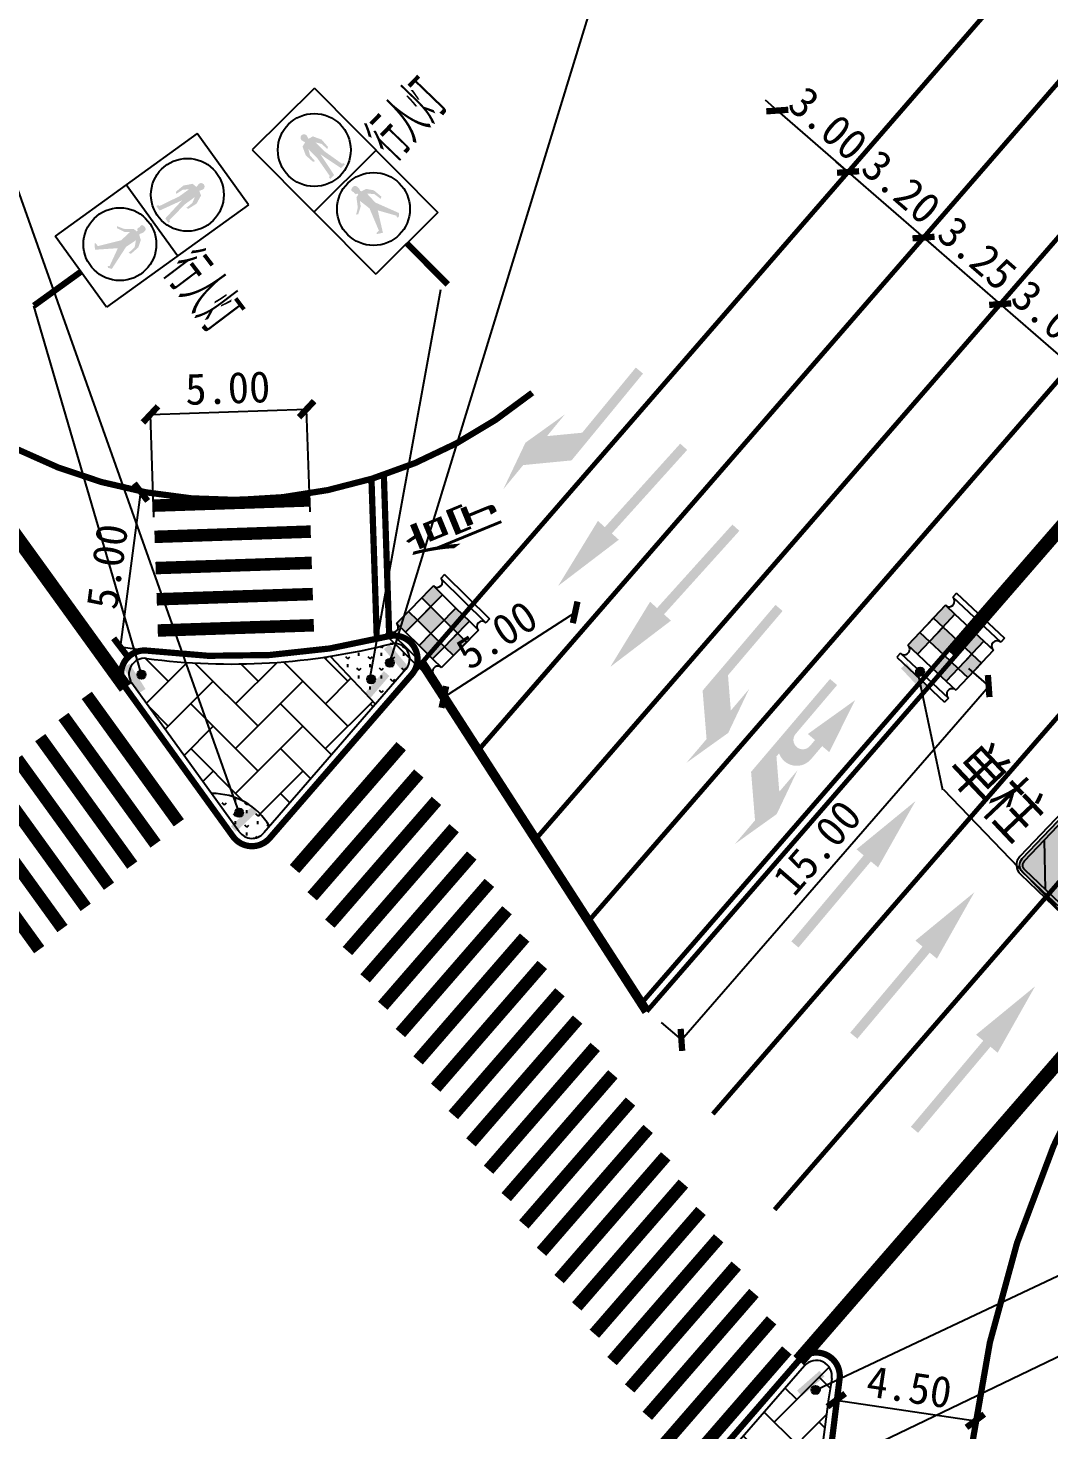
# Model space of a CAD drawing. Extents: x 529560 to 530007, y 3020699 to 3021211.
# Drawn here: x 529748.01 to 529780.68, y 3020920.55 to 3020965.42 of the extents above; entities that cross this region are included whole.
import ezdxf

# ---------------------------------------------------------------- set-up
doc = ezdxf.new("R2010")
doc.units = 0
doc.header["$LTSCALE"] = 0.5
doc.header["$PDMODE"] = 32
doc.linetypes.add('JTSS01', pattern=[6, 2, -4])
doc.linetypes.add('JTSS02', pattern=[2, 1, -1])
doc.layers.get('0').update_dxf_attribs({"linetype": 'CONTINUOUS'})
doc.layers.get('Defpoints').update_dxf_attribs({"linetype": 'CONTINUOUS'})
for name, color, linetype in [('@-交通信号', 7, 'CONTINUOUS'), ('@-交通标志', 7, 'CONTINUOUS'), ('@-设计标注', 7, 'CONTINUOUS'), ('@-道路边线', 7, 'CONTINUOUS'), ('@-隔离岛', 3, 'CONTINUOUS'), ('@-隔离栏', 7, 'CONTINUOUS'), ('交通标志', 7, 'CONTINUOUS')]:
    doc.layers.add(name, color=color, linetype=linetype)
doc.layers.add('@-道路标线', color=7, linetype='CONTINUOUS', lineweight=0)
doc.styles.add('--黑体', font='simhei.ttf')
doc.styles.add('HT', font='rd.shx', dxfattribs={"bigfont": 'ht.shx'})
doc.styles.add('STYLE1', font='simhei.ttf', dxfattribs={"width": 0.8})
doc.styles.add('黑体', font='simhei.ttf')
doc.linetypes.add('FENCELINE1', pattern='A,6.35,-2.54,[133,ltypeshp.shx,S=2.54,R=0,X=-2.54,Y=0],-2.54,25.4', length=36.83)
doc.dimstyles.new('标志标注', dxfattribs={"dimtxt": 1, "dimasz": 0.5, "dimexe": 0, "dimexo": 0, "dimgap": 0.25, "dimtad": 1, "dimzin": 0, "dimdsep": 46, "dimtxsty": '--黑体', "dimblk": 'ARCHTICK', "dimcen": 0.09, "dimadec": 0, "dimazin": 0, "dimtfac": 1, "dimtix": 1, "dimtmove": 2, "dimatfit": 0, "dimfxl": 1, "dimtolj": 1, "dimtzin": 0, "dimarcsym": 0})
pattern_1 = [(90, (-9e-05, 2e-05), (-0.35920999999, 0.35921000001), [0.09525, -0.62317]), (44.999999998, (-9e-05, 2e-05), (-0.35921024483, 0.35921024485), [0.09525, -0.41275]), (134.999999998, (-9e-05, 2e-05), (-0.35921024485, -0.35921024483), [0.09525, -0.41275])]

# ---------------------------------------------------------------- blocks, each defined once
blk = doc.blocks.new('_ArchTick')
at = {"color": 0, "linetype": 'ByBlock', "const_width": 0.4}
blk.add_lwpolyline([(-0.5, -0.5), (0.5, 0.5)], dxfattribs=at)
blk = doc.blocks.new('*D25')
at = {"layer": '@-设计标注', "color": 0, "linetype": 'Continuous', "lineweight": -2, "transparency": 16777216}
for p, q in [((529751.924, 3020953.053), (529756.921, 3020953.221)), ((529757.031, 3020949.933), (529756.921, 3020953.221)), ((529752.034, 3020949.766), (529751.924, 3020953.053))]:
    blk.add_line(p, q, dxfattribs=at)
at = {"layer": 'Defpoints', "color": 0, "linetype": 'Continuous', "transparency": 16777216}
for p in [(529756.921, 3020953.221), (529752.034, 3020949.766, 1475.285), (529757.031, 3020949.933, 1475.285)]:
    blk.add_point(p, dxfattribs=at)
at = {"layer": '@-设计标注', "color": 0, "linetype": 'Continuous', "lineweight": -2, "transparency": 16777216, "xscale": 0.5, "yscale": 0.5, "zscale": 0.5}
for p, rotation in [((529756.921, 3020953.221), 1.924490239612533), ((529751.924, 3020953.053), 181.9244902396125)]:
    blk.add_blockref('_ArchTick', p, dxfattribs=dict(at, rotation=rotation))
at = {"layer": '@-设计标注', "color": 0, "linetype": 'Continuous', "transparency": 16777216, "insert": (529754.397, 3020953.893), "char_height": 1, "attachment_point": 5, "rotation": 1.9245, "style": '--黑体'}
blk.add_mtext('\\A1;5.00', dxfattribs=at)
blk = doc.blocks.new('*D41')
at = {"layer": '@-设计标注', "color": 0, "linetype": 'Continuous', "lineweight": -2, "transparency": 16777216}
blk.add_line((529773.875, 3020921.504), (529778.326, 3020920.843), dxfattribs=at)
at = {"layer": 'Defpoints', "color": 0, "linetype": 'Continuous', "transparency": 16777216}
for p in [(529773.875, 3020921.504), (529778.326, 3020920.843), (529778.326, 3020920.843)]:
    blk.add_point(p, dxfattribs=at)
at = {"layer": '@-设计标注', "color": 0, "linetype": 'Continuous', "lineweight": -2, "transparency": 16777216, "xscale": 0.5, "yscale": 0.5, "zscale": 0.5}
for p, rotation in [((529773.875, 3020921.504), 171.5553507924244), ((529778.326, 3020920.843), 351.5553507924244)]:
    blk.add_blockref('_ArchTick', p, dxfattribs=dict(at, rotation=rotation))
at = {"layer": '@-设计标注', "color": 0, "linetype": 'Continuous', "transparency": 16777216, "insert": (529776.212, 3020921.921), "char_height": 1, "attachment_point": 5, "rotation": 351.5554, "style": '--黑体'}
blk.add_mtext('\\A1;4.50', dxfattribs=at)
blk = doc.blocks.new('*D43')
at = {"layer": '@-设计标注', "color": 0, "linetype": 'Continuous', "lineweight": -2, "transparency": 16777216}
for p, q in [((529771.987, 3020962.778), (529771.61, 3020963.106)), ((529771.987, 3020962.778), (529771.987, 3020962.778)), ((529771.987, 3020962.778), (529774.252, 3020960.811)), ((529774.252, 3020960.811), (529774.252, 3020960.811)), ((529774.252, 3020960.811), (529774.63, 3020960.483))]:
    blk.add_line(p, q, dxfattribs=at)
at = {"layer": 'Defpoints', "color": 0, "linetype": 'Continuous', "transparency": 16777216}
for p in [(529771.987, 3020962.778, 1475.285), (529774.252, 3020960.811, 1475.285), (529774.252, 3020960.811)]:
    blk.add_point(p, dxfattribs=at)
at = {"layer": '@-设计标注', "color": 0, "linetype": 'Continuous', "lineweight": -2, "transparency": 16777216, "xscale": 0.5, "yscale": 0.5, "zscale": 0.5}
for p, rotation in [((529771.987, 3020962.778), 319.0279956037649), ((529774.252, 3020960.811), 139.0279956037649)]:
    blk.add_blockref('_ArchTick', p, dxfattribs=dict(at, rotation=rotation))
at = {"layer": '@-设计标注', "color": 0, "linetype": 'Continuous', "transparency": 16777216, "insert": (529773.615, 3020962.365), "char_height": 1, "attachment_point": 5, "rotation": 319.028, "style": '--黑体'}
blk.add_mtext('\\A1;3.00', dxfattribs=at)
blk = doc.blocks.new('*D44')
at = {"layer": '@-设计标注', "color": 0, "linetype": 'Continuous', "lineweight": -2, "transparency": 16777216}
for p, q in [((529774.252, 3020960.811), (529773.875, 3020961.139)), ((529774.252, 3020960.811), (529774.252, 3020960.811)), ((529774.252, 3020960.811), (529776.668, 3020958.713)), ((529776.668, 3020958.713), (529776.668, 3020958.713)), ((529776.668, 3020958.713), (529777.046, 3020958.385))]:
    blk.add_line(p, q, dxfattribs=at)
at = {"layer": 'Defpoints', "color": 0, "linetype": 'Continuous', "transparency": 16777216}
for p in [(529774.252, 3020960.811, 1475.285), (529776.668, 3020958.713, 1475.285), (529776.668, 3020958.713)]:
    blk.add_point(p, dxfattribs=at)
at = {"layer": '@-设计标注', "color": 0, "linetype": 'Continuous', "lineweight": -2, "transparency": 16777216, "xscale": 0.5, "yscale": 0.5, "zscale": 0.5}
for p, rotation in [((529774.252, 3020960.811), 319.0279956288574), ((529776.668, 3020958.713), 139.0279956288573)]:
    blk.add_blockref('_ArchTick', p, dxfattribs=dict(at, rotation=rotation))
at = {"layer": '@-设计标注', "color": 0, "linetype": 'Continuous', "transparency": 16777216, "insert": (529775.956, 3020960.332), "char_height": 1, "attachment_point": 5, "rotation": 319.028, "style": '--黑体'}
blk.add_mtext('\\A1;3.20', dxfattribs=at)
blk = doc.blocks.new('*D45')
at = {"layer": '@-设计标注', "color": 0, "linetype": 'Continuous', "lineweight": -2, "transparency": 16777216}
blk.add_line((529776.668, 3020958.713), (529779.122, 3020956.582), dxfattribs=at)
at = {"layer": 'Defpoints', "color": 0, "linetype": 'Continuous', "transparency": 16777216}
for p in [(529776.668, 3020958.713, 1475.285), (529779.122, 3020956.582, 1475.285), (529779.122, 3020956.582)]:
    blk.add_point(p, dxfattribs=at)
at = {"layer": '@-设计标注', "color": 0, "linetype": 'Continuous', "lineweight": -2, "transparency": 16777216, "xscale": 0.5, "yscale": 0.5, "zscale": 0.5}
for p, rotation in [((529776.668, 3020958.713), 139.0279956288573), ((529779.122, 3020956.582), 319.0279956288574)]:
    blk.add_blockref('_ArchTick', p, dxfattribs=dict(at, rotation=rotation))
at = {"layer": '@-设计标注', "color": 0, "linetype": 'Continuous', "transparency": 16777216, "insert": (529778.387, 3020958.213), "char_height": 1, "attachment_point": 5, "rotation": 319.028, "style": '--黑体'}
blk.add_mtext('\\A1;3.25', dxfattribs=at)
blk = doc.blocks.new('*D46')
at = {"layer": '@-设计标注', "color": 0, "linetype": 'Continuous', "lineweight": -2, "transparency": 16777216}
for p, q in [((529779.122, 3020956.582), (529778.745, 3020956.909)), ((529779.122, 3020956.582), (529781.387, 3020954.615)), ((529781.387, 3020954.615), (529781.387, 3020954.615)), ((529781.387, 3020954.615), (529781.765, 3020954.287))]:
    blk.add_line(p, q, dxfattribs=at)
at = {"layer": 'Defpoints', "color": 0, "linetype": 'Continuous', "transparency": 16777216}
for p in [(529779.122, 3020956.582, 1475.285), (529781.387, 3020954.615, 1475.285), (529781.387, 3020954.615)]:
    blk.add_point(p, dxfattribs=at)
at = {"layer": '@-设计标注', "color": 0, "linetype": 'Continuous', "lineweight": -2, "transparency": 16777216, "xscale": 0.5, "yscale": 0.5, "zscale": 0.5}
for p, rotation in [((529779.122, 3020956.582), 319.0279956288574), ((529781.387, 3020954.615), 139.0279956288573)]:
    blk.add_blockref('_ArchTick', p, dxfattribs=dict(at, rotation=rotation))
at = {"layer": '@-设计标注', "color": 0, "linetype": 'Continuous', "transparency": 16777216, "insert": (529780.75, 3020956.169), "char_height": 1, "attachment_point": 5, "rotation": 319.028, "style": '--黑体'}
blk.add_mtext('\\A1;3.00', dxfattribs=at)
blk = doc.blocks.new('*D114')
at = {"layer": '@-设计标注', "color": 0, "linetype": 'Continuous', "lineweight": -2, "transparency": 16777216}
for p, q in [((529750.96, 3020945.607), (529751.62, 3020950.564)), ((529752.492, 3020950.447), (529751.62, 3020950.564)), ((529751.832, 3020945.491), (529750.96, 3020945.607))]:
    blk.add_line(p, q, dxfattribs=at)
at = {"layer": 'Defpoints', "color": 0, "linetype": 'Continuous', "transparency": 16777216}
for p in [(529751.62, 3020950.564), (529752.492, 3020950.447), (529751.832, 3020945.491)]:
    blk.add_point(p, dxfattribs=at)
at = {"layer": '@-设计标注', "color": 0, "linetype": 'Continuous', "lineweight": -2, "transparency": 16777216, "xscale": 0.5, "yscale": 0.5, "zscale": 0.5}
for p, rotation in [((529751.62, 3020950.564), 82.41549828384068), ((529750.96, 3020945.607), 262.4154982838406)]:
    blk.add_blockref('_ArchTick', p, dxfattribs=dict(at, rotation=rotation))
at = {"layer": '@-设计标注', "color": 0, "linetype": 'Continuous', "transparency": 16777216, "insert": (529750.541, 3020948.185), "char_height": 1, "attachment_point": 5, "rotation": 82.4155, "style": '--黑体'}
blk.add_mtext('\\A1;5.00', dxfattribs=at)
blk = doc.blocks.new('*D121')
at = {"layer": '@-设计标注', "color": 0, "linetype": 'Continuous', "lineweight": -2, "transparency": 16777216}
for p, q in [((529778.109, 3020944.919), (529778.753, 3020944.359)), ((529768.918, 3020933.034), (529778.753, 3020944.359)), ((529768.273, 3020933.594), (529768.918, 3020933.034))]:
    blk.add_line(p, q, dxfattribs=at)
at = {"layer": 'Defpoints', "color": 0, "linetype": 'Continuous', "transparency": 16777216}
for p in [(529778.109, 3020944.919, 1475.285), (529778.753, 3020944.359), (529768.273, 3020933.594, 1475.285)]:
    blk.add_point(p, dxfattribs=at)
at = {"layer": '@-设计标注', "color": 0, "linetype": 'Continuous', "lineweight": -2, "transparency": 16777216, "xscale": 0.5, "yscale": 0.5, "zscale": 0.5}
for p, rotation in [((529778.753, 3020944.359), 49.02799561927094), ((529768.918, 3020933.034), 229.027995619271)]:
    blk.add_blockref('_ArchTick', p, dxfattribs=dict(at, rotation=rotation))
at = {"layer": '@-设计标注', "color": 0, "linetype": 'Continuous', "transparency": 16777216, "insert": (529773.265, 3020939.192), "char_height": 1, "attachment_point": 5, "rotation": 49.028, "style": '--黑体'}
blk.add_mtext('\\A1;15.00', dxfattribs=at)
blk = doc.blocks.new('*D129')
at = {"layer": '@-设计标注', "color": 0, "linetype": 'Continuous', "lineweight": -2, "transparency": 16777216}
blk.add_line((529761.315, 3020944.007), (529765.517, 3020946.718), dxfattribs=at)
at = {"layer": 'Defpoints', "color": 0, "linetype": 'Continuous', "transparency": 16777216}
for p in [(529765.517, 3020946.718), (529765.517, 3020946.718), (529761.315, 3020944.007)]:
    blk.add_point(p, dxfattribs=at)
at = {"layer": '@-设计标注', "color": 0, "linetype": 'Continuous', "lineweight": -2, "transparency": 16777216, "xscale": 0.5, "yscale": 0.5, "zscale": 0.5}
for p, rotation in [((529765.517, 3020946.718), 32.8270147590211), ((529761.315, 3020944.007), 212.8270147590211)]:
    blk.add_blockref('_ArchTick', p, dxfattribs=dict(at, rotation=rotation))
at = {"layer": '@-设计标注', "color": 0, "linetype": 'Continuous', "transparency": 16777216, "insert": (529763.006, 3020945.997), "char_height": 1, "attachment_point": 5, "rotation": 32.827, "style": '--黑体'}
blk.add_mtext('\\A1;5.00', dxfattribs=at)
blk = doc.blocks.new('A$C3C3D2F93')
at = {"layer": '@-交通信号', "linetype": 'ByBlock', "lineweight": -3}
for points in [[(0.637, 0.384, 1), (0.372, 0.384, 1)], [(0.956, 0), (0.961, 0.236), (0.005, 0.257), (0, 0.022)]]:
    blk.add_hatch(color=14, dxfattribs=at).paths.add_polyline_path(points)
at = {"layer": '@-交通信号', "color": 14}
blk.add_circle((0.504, 0.384), 0.132, dxfattribs=at)
blk = doc.blocks.new('A$C20262908')
at = {"layer": '@-交通信号'}
h = blk.add_hatch(color=256, dxfattribs=at)
h.paths.add_polyline_path([(1.601, 6.21), (1.706, 6.036), (1.722, 5.788), (1.783, 5.821), (1.804, 6.13), (1.677, 6.402), (1.523, 6.443), (1.539, 6.504), (1.559, 6.569), (1.543, 6.63), (1.502, 6.668), (1.445, 6.684), (1.388, 6.668), (1.347, 6.63), (1.331, 6.569), (1.351, 6.504), (1.367, 6.443), (1.213, 6.402), (1.087, 6.13), (1.107, 5.821), (1.168, 5.788), (1.184, 6.036), (1.29, 6.21), (1.29, 5.821), (1.168, 5.121), (1.123, 5.111), (1.111, 5.044), (1.29, 5.044), (1.445, 5.821), (1.601, 5.044), (1.779, 5.044), (1.767, 5.111), (1.722, 5.121), (1.601, 5.821)])
h.paths.add_polyline_path([(1.341, 3.49), (1.054, 2.775), (0.944, 2.773), (0.925, 2.741), (1.096, 2.633), (1.484, 3.257), (1.792, 2.709), (1.763, 2.677), (1.767, 2.651), (1.81, 2.633), (1.908, 2.713), (1.604, 3.493), (1.618, 3.874), (1.771, 3.714), (1.81, 3.45), (1.876, 3.49), (1.847, 3.801), (1.705, 4.004), (1.535, 4.062), (1.528, 4.106, 0.207228), (1.537, 4.304, 0.071106), (1.522, 4.326, 0.097589), (1.506, 4.338, 0.022233), (1.487, 4.346, 0.040799), (1.476, 4.348, 0.045979), (1.448, 4.351, 0.036358), (1.412, 4.348, 0.028309), (1.393, 4.345, 0.024691), (1.371, 4.338, 0.079385), (1.346, 4.324, 0.12435), (1.335, 4.309, 0.081145), (1.33, 4.289, 0.069556), (1.332, 4.266, 0.00473), (1.334, 4.256, 0.009011), (1.335, 4.251, 0.057142), (1.341, 4.235, -0.068241), (1.346, 4.222, -0.124353), (1.345, 4.202, 0.089456), (1.342, 4.175, 0.014819), (1.344, 4.155, -0.022419), (1.346, 4.134, 0.042847), (1.346, 4.124, 0.182875), (1.348, 4.118, 0.101619), (1.357, 4.113, 0.029922), (1.401, 4.103), (1.401, 4.058), (1.292, 4.033), (1.222, 3.94), (1.111, 3.794), (1.071, 3.758), (0.896, 3.648), (0.949, 3.608), (1.139, 3.707), (1.186, 3.732), (1.292, 3.875)])
for p, q in [((0, 7.463), (0, 1.854)), ((2.805, 7.463), (0, 7.463)), ((2.805, 7.463), (2.805, 1.854)), ((2.805, 4.659), (0, 4.659)), ((2.805, 1.854), (0, 1.854))]:
    blk.add_line(p, q, dxfattribs=at)
at = {"layer": '@-交通信号', "const_width": 0.2, "flags": 128}
blk.add_lwpolyline([(1.402, 1.854), (1.402, 0)], dxfattribs=at)
at = {"layer": '@-交通信号', "color": 1}
blk.add_circle((1.402, 6.061), 1.166, dxfattribs=at)
at = {"layer": '@-交通信号', "color": 3}
blk.add_circle((1.418, 3.384), 1.166, dxfattribs=at)
blk = doc.blocks.new('人行灯')
at = {"layer": '@-交通信号', "rotation": 335.5426217795846}
blk.add_blockref('A$C20262908', (502933.847, 73806.932), dxfattribs=at)
at = {"layer": '@-交通信号', "style": 'HT', "width": 0.6}
blk.add_text('行人灯', height=1.5, rotation=336.8117, dxfattribs=at).set_placement((502938.13, 73809.252))
blk = doc.blocks.new('A$C348E0356')
at = {"layer": '交通标志', "lineweight": 15}
h = blk.add_hatch(color=1, dxfattribs=at)
h.paths.add_polyline_path([(3.003, 1.582), (2.699, 2.053), (2.346, 1.825), (2.65, 1.354)])
h.paths.add_polyline_path([(1.7, 2.828), (2.004, 2.356), (2.357, 2.584), (2.053, 3.056)])
h.paths.add_polyline_path([(2.004, 2.356), (1.473, 2.014), (1.815, 1.484), (2.346, 1.825), (2.213, 2.032)])
h.paths.add_polyline_path([(2.119, 1.012), (1.815, 1.484), (1.285, 1.142), (1.588, 0.67)])
h.paths.add_polyline_path([(1.169, 2.486), (0.639, 2.144), (0.943, 1.672), (1.473, 2.014)])
h.paths.add_polyline_path([(0.943, 1.672), (0.589, 1.444), (0.931, 0.914), (1.285, 1.142), (1.152, 1.348)])
at = {"layer": '交通标志', "lineweight": 25}
for p, q in [((1.769, 3.498), (0, 2.358)), ((1.864, 3.35), (0.095, 2.211)), ((1.864, 3.35), (1.769, 3.498)), ((1.7, 2.828), (1.169, 2.486)), ((2.053, 3.056), (1.7, 2.828)), ((2.004, 2.356), (1.7, 2.828)), ((2.357, 2.584), (2.053, 3.056)), ((0.095, 2.211), (0, 2.358)), ((1.169, 2.486), (0.639, 2.144)), ((1.473, 2.014), (1.169, 2.486)), ((2.004, 2.356), (1.473, 2.014)), ((2.357, 2.584), (2.004, 2.356)), ((2.346, 1.825), (2.004, 2.356)), ((2.699, 2.053), (2.357, 2.584)), ((3.003, 1.582), (2.566, 2.26)), ((0.639, 2.144), (0.285, 1.916)), ((0.589, 1.444), (0.285, 1.916)), ((0.943, 1.672), (0.639, 2.144)), ((1.473, 2.014), (0.943, 1.672)), ((1.815, 1.484), (1.473, 2.014)), ((2.346, 1.825), (1.815, 1.484)), ((2.65, 1.354), (2.213, 2.032)), ((2.699, 2.053), (2.346, 1.825)), ((0.943, 1.672), (0.589, 1.444)), ((0.931, 0.914), (0.589, 1.444)), ((1.285, 1.142), (0.943, 1.672)), ((1.588, 0.67), (1.152, 1.348)), ((1.815, 1.484), (1.285, 1.142)), ((2.119, 1.012), (1.682, 1.69)), ((2.65, 1.354), (2.119, 1.012)), ((3.003, 1.582), (2.65, 1.354)), ((1.235, 0.442), (0.798, 1.12)), ((1.285, 1.142), (0.931, 0.914)), ((3.193, 1.287), (1.425, 0.147)), ((3.288, 1.14), (1.52, 0)), ((2.119, 1.012), (1.588, 0.67)), ((3.288, 1.14), (3.193, 1.287)), ((1.588, 0.67), (1.235, 0.442)), ((1.52, 0), (1.425, 0.147))]:
    blk.add_line(p, q, dxfattribs=at)
for centre, major_axis, start_param, end_param in [((1.959, 3.203), (0.013, 0.175), 0.648166, 3.789759), ((0.19, 2.063), (-0.175, 0.013), 2.218962, 5.360555), ((3.098, 1.434), (-0.175, 0.013), -0.92263, 2.218962), ((1.33, 0.295), (0.013, 0.175), 3.789759, 6.931351)]:
    blk.add_ellipse(centre, major_axis=major_axis, ratio=1, start_param=start_param, end_param=end_param, dxfattribs=at)
blk = doc.blocks.new('A$C3C0A0687')
at = {"layer": '交通标志', "linetype": 'ByBlock', "lineweight": -3}
for points in [[(0.516, 0.956), (0.28, 0.961), (0.26, 0.005), (0.496, 0)], [(0.265, 0.504, 1), (0, 0.504, 1)]]:
    blk.add_hatch(color=14, dxfattribs=at).paths.add_polyline_path(points)
at = {"layer": '交通标志', "color": 14}
blk.add_circle((0.132, 0.504), 0.132, dxfattribs=at)
blk = doc.blocks.new('A$C59555438')
at = {"layer": '交通标志'}
h = blk.add_hatch(color=1, dxfattribs=at)
edge = h.paths.add_edge_path(flags=16)
edge.add_arc((0.351, -0.2), 0.202, 105.2833, 195.2833, ccw=False)
edge.add_line((0.297, -0.006), (5.361, 1.378))
edge.add_arc((5.414, 1.184), 0.202, 15.2833, 105.2833, ccw=False)
edge.add_line((5.608, 1.237), (6.194, -0.904))
edge.add_arc((5.999, -0.957), 0.202, -74.7167, 15.2833, ccw=False)
edge.add_line((6.052, -1.152), (0.989, -2.536))
edge.add_arc((0.936, -2.341), 0.202, 195.2833, 285.2833, ccw=False)
edge.add_line((0.741, -2.394), (0.156, -0.253))
edge = h.paths.add_edge_path()
edge.add_arc((0.35, -0.2), 0.302, 105.2833, 195.2833, ccw=False)
edge.add_line((0.271, 0.092), (5.334, 1.475))
edge.add_arc((5.414, 1.184), 0.302, 15.2833, 105.2833, ccw=False)
edge.add_line((5.706, 1.263), (6.291, -0.878))
edge.add_arc((5.999, -0.957), 0.302, -74.7167, 15.2833, ccw=False)
edge.add_line((6.079, -1.249), (1.015, -2.633))
edge.add_arc((0.935, -2.341), 0.302, 195.2833, 285.2833, ccw=False)
edge.add_line((0.644, -2.421), (0.059, -0.28))
for points in [[(2.255, -2.19), (3.715, -1.79), (5.514, 1.359, 0.198879), (5.361, 1.378), (4.095, 1.032)], [(0.396, -1.13), (0.741, -2.394, 0.198946), (0.836, -2.516), (2.634, 0.633), (1.174, 0.234)], [(5.176, -1.391), (6.052, -1.152, 0.414214), (6.194, -0.904), (5.954, -0.028)]]:
    blk.add_hatch(color=1, dxfattribs=at).paths.add_polyline_path(points)
at = {"layer": '交通标志', "true_color": 0xffffff}
for points in [[(5.954, -0.028), (5.608, 1.237, 0.198946), (5.514, 1.359), (3.715, -1.79), (5.176, -1.391)], [(4.095, 1.032), (2.634, 0.633), (0.836, -2.516, 0.198879), (0.989, -2.536), (2.255, -2.19)], [(1.174, 0.234), (0.297, -0.006, 0.414214), (0.156, -0.253), (0.396, -1.13)]]:
    blk.add_hatch(color=7, dxfattribs=at).paths.add_polyline_path(points)
at = {"layer": '交通标志', "color": 1}
for points in [[(0.546, -2.448, 0.414214), (1.042, -2.73), (6.106, -1.347, 0.414214), (6.388, -0.851), (5.803, 1.29, 0.414214), (5.308, 1.573), (0.244, 0.189, 0.414214), (-0.039, -0.306), (0.546, -2.448)], [(0.059, -0.28, -0.414214), (0.271, 0.092), (5.334, 1.475, -0.414214), (5.706, 1.263), (6.291, -0.878, -0.414214), (6.079, -1.249), (1.015, -2.633, -0.414214), (0.644, -2.421), (0.059, -0.28)], [(0.156, -0.253, -0.414214), (0.297, -0.006), (5.361, 1.378, -0.414214), (5.608, 1.237), (6.194, -0.904, -0.414214), (6.052, -1.152), (0.989, -2.536, -0.414214), (0.741, -2.394), (0.156, -0.253)]]:
    blk.add_lwpolyline(points, format="xyb", dxfattribs=at)
for points in [[(5.514, 1.359), (3.715, -1.79)], [(2.255, -2.19), (4.095, 1.032)], [(2.634, 0.633), (0.836, -2.516)], [(1.174, 0.234), (0.396, -1.13)], [(5.176, -1.391), (5.954, -0.028)]]:
    blk.add_lwpolyline(points, dxfattribs=at)
at = {"layer": '交通标志', "color": 7}
for points in [[(4.095, 1.032), (2.634, 0.633)], [(3.715, -1.79), (5.176, -1.391)]]:
    blk.add_lwpolyline(points, dxfattribs=at)
at = {"layer": '交通标志', "color": 1, "lineweight": 0}
for centre, start, end in [((0.35, -0.2), 105.2833, 195.2833), ((5.999, -0.957), 285.2833, 15.2833), ((0.935, -2.341), 195.2833, 285.2833)]:
    blk.add_arc(centre, 0.302, start, end, dxfattribs=at)
blk = doc.blocks.new('A$C00990124')
at = {"layer": '@-交通标志'}
blk.add_line((4.039, 8.376), (7.843, 9.514), dxfattribs=at)
at = {"layer": '@-交通标志', "color": 0, "lineweight": -3}
blk.add_line((4.058, 8.356), (0, 3.747), dxfattribs=at)
at = {"layer": '@-交通标志', "lineweight": 0, "ltscale": 0.5, "rotation": 18.7745132221656}
blk.add_blockref('A$C348E0356', (7.61, 6.314), dxfattribs=at)
at = {"layer": '@-交通标志', "rotation": 139.089048828602}
blk.add_blockref('A$C3C0A0687', (8.191, 9.704), dxfattribs=at)
at = {"layer": '@-交通标志', "color": 0, "lineweight": -3, "rotation": 305.8141268137496}
blk.add_blockref('A$C59555438', (1.831, 5.826), dxfattribs=at)
at = {"layer": '@-交通标志', "color": 0, "lineweight": -3, "style": '黑体', "width": 0.8}
blk.add_text('单柱', height=1.5, rotation=228.1137, dxfattribs=at).set_placement((4.716, 8.349))
blk = doc.blocks.new('A$C174B43BA')
at = {"layer": '交通标志', "linetype": 'ByBlock', "lineweight": -3}
for points in [[(0.637, 0.384, 1), (0.372, 0.384, 1)], [(0.956, 0), (0.961, 0.236), (0.005, 0.257), (0, 0.022)]]:
    blk.add_hatch(color=14, dxfattribs=at).paths.add_polyline_path(points)
at = {"layer": '交通标志', "color": 14}
blk.add_circle((0.504, 0.384), 0.132, dxfattribs=at)
blk = doc.blocks.new('A$C4F5065A2')
at = {"layer": '@-交通标志', "color": 1}
for points in [[(57.9, 197.6), (139.7, 197.6), (197.6, 139.7), (197.6, 57.9), (139.7, 0), (57.9, 0), (0, 57.9), (0, 139.7)], [(61.8, 188.1), (135.8, 188.1), (188.1, 135.8), (188.1, 61.8), (135.8, 9.5), (61.8, 9.5), (9.5, 61.8), (9.5, 135.8)]]:
    blk.add_lwpolyline(points, close=True, dxfattribs=at)
at = {"layer": '@-交通标志', "color": 7, "style": '黑体'}
blk.add_text('停', height=87.2, dxfattribs=at).set_placement((34.4, 53.7))
blk = doc.blocks.new('A$C13FF20AF')
at = {"layer": '交通标志', "color": 5}
for p, q in [((0, 7.8), (7.8, 15.59)), ((7.8, 15.59), (15.59, 7.79)), ((7.79, 0), (0, 7.8)), ((15.59, 7.79), (7.79, 0))]:
    blk.add_line(p, q, dxfattribs=at)
at = {"layer": '交通标志', "color": 7}
for p, q in [((0.98, 8.39), (7.22, 14.62)), ((1.17, 8.19), (7.41, 14.42)), ((8.19, 14.42), (14.42, 8.18)), ((8.39, 14.62), (14.62, 8.37)), ((7.31, 13.16), (6.28, 12.04)), ((8.35, 12.04), (7.31, 13.16)), ((6.28, 12.04), (6.28, 11.09)), ((6.28, 11.09), (6.97, 11.84)), ((6.97, 11.84), (6.96, 3.41)), ((7.65, 7.16), (7.65, 11.84)), ((7.65, 11.84), (8.35, 11.09)), ((8.35, 11.09), (8.35, 12.04)), ((9.69, 10.17), (9.02, 9.5)), ((11.21, 10.23), (9.69, 10.17)), ((11.15, 8.71), (11.21, 10.23)), ((0.92, 8.33), (0.98, 8.39)), ((1.13, 8.15), (1.17, 8.19)), ((10.03, 9.54), (7.65, 7.16)), ((8.46, 7), (10.52, 9.06)), ((9.02, 9.5), (10.03, 9.54)), ((10.52, 9.06), (10.48, 8.04)), ((10.48, 8.04), (11.15, 8.71)), ((7.21, 0.97), (0.97, 7.22)), ((7.4, 1.17), (1.17, 7.41)), ((14.42, 7.4), (8.18, 1.17)), ((8.36, 6.9), (8.46, 7)), ((14.62, 7.2), (8.37, 0.97)), ((14.44, 7.42), (14.42, 7.4)), ((14.65, 7.23), (14.62, 7.2)), ((7.65, 3.41), (7.65, 5.05)), ((6.96, 3.41), (7.65, 3.41)), ((7.27, 0.92), (7.21, 0.97)), ((7.44, 1.13), (7.4, 1.17))]:
    blk.add_line(p, q, dxfattribs=at)
for points in [[(7.22, 14.62), (7.28, 14.68), (7.35, 14.72), (7.42, 14.77), (7.49, 14.8), (7.57, 14.83), (7.65, 14.85), (7.72, 14.86), (7.8, 14.86), (7.88, 14.86), (7.96, 14.84), (8.04, 14.83), (8.11, 14.8), (8.19, 14.77), (8.26, 14.72), (8.33, 14.67)], [(7.41, 14.42), (7.45, 14.46), (7.5, 14.49), (7.55, 14.52), (7.6, 14.54), (7.65, 14.56), (7.7, 14.57), (7.75, 14.58), (7.8, 14.58), (7.86, 14.58), (7.91, 14.57), (7.96, 14.56), (8.01, 14.54), (8.06, 14.52), (8.11, 14.49), (8.15, 14.46), (8.19, 14.42)], [(0.97, 7.22), (0.92, 7.28), (0.87, 7.35), (0.83, 7.42), (0.79, 7.49), (0.77, 7.57), (0.75, 7.65), (0.74, 7.72), (0.73, 7.8), (0.74, 7.88), (0.75, 7.96), (0.77, 8.04), (0.79, 8.11), (0.83, 8.19), (0.87, 8.26), (0.92, 8.33)], [(1.17, 7.41), (1.13, 7.45), (1.1, 7.5), (1.07, 7.55), (1.05, 7.6), (1.03, 7.65), (1.02, 7.7), (1.01, 7.75), (1.01, 7.8), (1.01, 7.86), (1.02, 7.91), (1.03, 7.96), (1.05, 8.01), (1.07, 8.06), (1.1, 8.11), (1.13, 8.15)], [(14.42, 8.18), (14.44, 8.16), (14.46, 8.14), (14.48, 8.12), (14.49, 8.1), (14.51, 8.07), (14.52, 8.05), (14.53, 8.03), (14.54, 8), (14.55, 7.98), (14.56, 7.95), (14.57, 7.92), (14.57, 7.9), (14.58, 7.87), (14.58, 7.84), (14.58, 7.82), (14.58, 7.79), (14.58, 7.76), (14.58, 7.73), (14.58, 7.71), (14.57, 7.68), (14.57, 7.65), (14.56, 7.63), (14.55, 7.6), (14.54, 7.58), (14.53, 7.55), (14.52, 7.53), (14.51, 7.51), (14.49, 7.48), (14.48, 7.46), (14.46, 7.44), (14.44, 7.42)], [(14.62, 8.37), (14.65, 8.34), (14.67, 8.31), (14.7, 8.28), (14.72, 8.25), (14.74, 8.21), (14.76, 8.18), (14.78, 8.14), (14.8, 8.11), (14.81, 8.07), (14.82, 8.03), (14.84, 7.99), (14.84, 7.95), (14.85, 7.91), (14.86, 7.87), (14.86, 7.83), (14.86, 7.79), (14.86, 7.75), (14.86, 7.71), (14.85, 7.67), (14.84, 7.63), (14.84, 7.59), (14.82, 7.55), (14.81, 7.51), (14.8, 7.47), (14.78, 7.44), (14.76, 7.4), (14.74, 7.36), (14.72, 7.33), (14.7, 7.3), (14.67, 7.26), (14.65, 7.23)], [(7.65, 5.05), (7.65, 5.19), (7.66, 5.32), (7.68, 5.46), (7.7, 5.59), (7.73, 5.73), (7.77, 5.85), (7.81, 5.98), (7.86, 6.11), (7.91, 6.23), (7.97, 6.35), (8.04, 6.47), (8.11, 6.58), (8.19, 6.69), (8.27, 6.8), (8.36, 6.9)], [(8.37, 0.97), (8.31, 0.92), (8.24, 0.87), (8.17, 0.83), (8.1, 0.79), (8.03, 0.77), (7.95, 0.75), (7.87, 0.74), (7.79, 0.73), (7.71, 0.74), (7.63, 0.75), (7.55, 0.77), (7.48, 0.79), (7.41, 0.83), (7.34, 0.87), (7.27, 0.92)], [(8.18, 1.17), (8.14, 1.13), (8.09, 1.1), (8.05, 1.07), (8, 1.05), (7.95, 1.03), (7.89, 1.02), (7.84, 1.01), (7.79, 1.01), (7.74, 1.01), (7.68, 1.02), (7.63, 1.03), (7.58, 1.05), (7.53, 1.07), (7.49, 1.1), (7.44, 1.13)]]:
    blk.add_spline(points, degree=3, dxfattribs=at)
blk = doc.blocks.new('A$C291B26D4')
at = {"layer": '交通标志'}
blk.add_line((0.24, 0.205), (5.584, 0.269), dxfattribs=at)
for name, p, xscale, yscale, zscale, rotation in [('A$C4F5065A2', (3.501, 4.646), 0.0207999998472934, 0.0208000000566244, 0.0208, 4.070968802407461), ('A$C13FF20AF', (3.4, 0.243), 0.2804062249635773, 0.2804062250068, 0.2804062247775562, 0.6801314453254345)]:
    blk.add_blockref(name, p, dxfattribs=dict(at, xscale=xscale, yscale=yscale, zscale=zscale, rotation=rotation))
at = {"layer": '交通标志', "color": 0, "style": '黑体', "width": 0.8}
blk.add_text('单柱', height=1.5, rotation=1.5884, dxfattribs=at).set_placement((0.122, 0.343))
blk = doc.blocks.new('A$C1A410BDF')
blk.add_blockref('A$C291B26D4', (0, 0))

msp = doc.modelspace()

# ---------------------------------------------------------------- hatches: boundary and pattern name
at = {"layer": '@-道路标线', "linetype": 'Continuous'}
for points in [[(529767.573, 3020954.457), (529767.458, 3020954.552), (529765.742, 3020952.467), (529764.616, 3020952.358), (529765.188, 3020953.053), (529763.926, 3020952.148), (529763.218, 3020950.659), (529763.854, 3020951.431), (529765.402, 3020951.581), (529767.689, 3020954.361)], [(529768.991, 3020952.017), (529768.88, 3020952.117), (529766.468, 3020949.444), (529766.246, 3020949.645), (529764.972, 3020947.562), (529766.914, 3020949.042), (529766.691, 3020949.243), (529769.102, 3020951.916)], [(529770.661, 3020949.428), (529770.55, 3020949.528), (529768.139, 3020946.855), (529767.916, 3020947.056), (529766.642, 3020944.973), (529768.584, 3020946.453), (529768.361, 3020946.654), (529770.773, 3020949.327)], [(529773.788, 3020944.488), (529773.674, 3020944.585), (529771.148, 3020941.613), (529771.274, 3020940.062), (529770.627, 3020939.3), (529771.968, 3020940.26), (529772.634, 3020941.663), (529772.051, 3020940.977), (529771.96, 3020942.104), (529772.044, 3020942.204, 0.57735), (529773.066, 3020942.017), (529773.423, 3020942.436), (529773.651, 3020942.242), (529774.474, 3020943.905), (529772.965, 3020942.825), (529773.194, 3020942.63), (529773.032, 3020942.44, -1), (529772.575, 3020942.828), (529773.902, 3020944.391)], [(529772.551, 3020936.088), (529772.666, 3020935.991), (529774.983, 3020938.747), (529775.212, 3020938.554), (529776.412, 3020940.68), (529774.523, 3020939.133), (529774.753, 3020938.94), (529772.437, 3020936.184)], [(529774.436, 3020933.167), (529774.55, 3020933.071), (529776.867, 3020935.826), (529777.097, 3020935.633), (529778.296, 3020937.76), (529776.408, 3020936.212), (529776.637, 3020936.019), (529774.321, 3020933.264)], [(529776.378, 3020930.156), (529776.493, 3020930.059), (529778.81, 3020932.815), (529779.039, 3020932.622), (529780.239, 3020934.749), (529778.35, 3020933.201), (529778.58, 3020933.008), (529776.263, 3020930.252)]]:
    msp.add_hatch(color=7, dxfattribs=at).paths.add_polyline_path(points)
at = {"layer": '@-道路标线', "linetype": 'Continuous', "extrusion": (-1e-16, 1e-16, -1)}
msp.add_hatch(color=7, dxfattribs=at).paths.add_polyline_path([(-529772.043, 3020946.859), (-529772.157, 3020946.762), (-529770.409, 3020944.704), (-529770.5, 3020943.576), (-529771.083, 3020944.262), (-529770.417, 3020942.86), (-529769.076, 3020941.9), (-529769.723, 3020942.662), (-529769.597, 3020944.213), (-529771.929, 3020946.956)])
at = {"layer": '@-隔离岛', "linetype": 'Continuous'}
h = msp.add_hatch(dxfattribs=at)
h.set_pattern_fill('GRASS', color=256, scale=0.02, style=0)
h.set_pattern_definition(pattern_1)
h.paths.add_polyline_path([(529757.677, 3020945.311), (529759.126, 3020943.774), (529760.099, 3020944.894, 0.735606), (529759.597, 3020945.707, -0.023922)])
h = msp.add_hatch(dxfattribs=at)
h.set_pattern_fill('AR-HBONE', color=30, scale=0.01, angle=-2e-09, style=0)
h.paths.add_polyline_path([(529759.126, 3020943.774), (529757.677, 3020945.311, -0.072058), (529751.799, 3020945.243, 0.658215), (529751.328, 3020944.455), (529753.882, 3020940.918, -0.271112), (529755.733, 3020939.867)])
h = msp.add_hatch(dxfattribs=at)
h.set_pattern_fill('GRASS', color=256, scale=0.02, style=0)
h.set_pattern_definition(pattern_1)
h.paths.add_polyline_path([(529754.767, 3020939.691, 0.48341), (529755.55, 3020939.656), (529755.733, 3020939.867, 0.271112), (529753.882, 3020940.918)])
h = msp.add_hatch(dxfattribs=at)
h.set_pattern_fill('AR-HBONE', color=30, scale=0.01, angle=-2e-09, style=0)
h.paths.add_polyline_path([(529768.903, 3020915.29), (529771.62, 3020910.94), (529773.39, 3020911.715, -0.065817), (529773.73, 3020922.195, 0.75644), (529772.86, 3020922.604), (529769.369, 3020918.585, -0.223984)])

# ---------------------------------------------------------------- linework, layer by layer
at = {"layer": '@-交通信号', "linetype": 'Continuous'}
for p, q in [((529754.763, 3020940.309), (529745.915, 3020965.207)), ((529758.944, 3020944.577), (529761.219, 3020957.049, 1266.72)), ((529751.629, 3020944.774), (529748.193, 3020956.533)), ((529768.913, 3020917.101), (529793.679, 3020929.017)), ((529773.257, 3020921.847), (529784.334, 3020927.08))]:
    msp.add_line(p, q, dxfattribs=at)
at = {"layer": '@-交通标志'}
msp.add_line((529759.585, 3020945.101), (529767.134, 3020969.688, -1266.72), dxfattribs=at)
at = {"layer": '@-道路标线', "color": 7, "linetype": 'JTSS01', "ltscale": 2, "const_width": 0.15, "elevation": 1475.285, "flags": 128}
for points in [[(529883.003, 3021060.229), (529865.686, 3021040.656), (529811.023, 3020977.988), (529769.924, 3020930.662)], [(529885.624, 3021057.91), (529868.315, 3021038.346), (529813.663, 3020975.691), (529771.9, 3020927.6)]]:
    msp.add_lwpolyline(points, dxfattribs=at)
at = {"layer": '@-道路标线', "color": 30, "linetype": 'Continuous', "ltscale": 0.08, "const_width": 0.15, "elevation": 1475.285, "flags": 128}
for points in [[(529813.716, 3020986.781), (529808.195, 3020980.45), (529777.67, 3020945.301)], [(529802.794, 3020974.689), (529777.32, 3020945.355)], [(529777.67, 3020945.301), (529767.807, 3020933.944)]]:
    msp.add_lwpolyline(points, dxfattribs=at)
at = {"layer": '@-道路标线', "color": 7, "linetype": 'Continuous', "elevation": 1475.285, "flags": 128}
for points, const_width in [([(529780.28, 3020967.752), (529760.288, 3020944.73)], 0.15), ([(529782.696, 3020965.654), (529762.416, 3020942.301)], 0.15), ([(529785.15, 3020963.523), (529764.251, 3020939.457)], 0.15), ([(529787.415, 3020961.556), (529765.944, 3020936.832)], 0.15), ([(529759.169, 3020945.858), (529758.997, 3020950.991)], 0.2), ([(529759.566, 3020945.957), (529759.393, 3020951.119)], 0.2), ([(529760.288, 3020944.73), (529755.739, 3020939.492)], 0.2), ([(529772.671, 3020922.768), (529768.197, 3020917.617)], 0.2)]:
    msp.add_lwpolyline(points, dxfattribs=dict(at, const_width=const_width))
at = {"layer": '@-道路标线', "color": 7, "linetype": 'JTSS02', "ltscale": 3, "const_width": 0.45, "flags": 128}
msp.add_lwpolyline([(529751.125, 3020944.309), (529743.034, 3020955.515)], dxfattribs=at)
at = {"layer": '@-道路标线', "color": 7, "linetype": 'Continuous', "const_width": 0.2, "flags": 128}
for points in [[(529743.034, 3020955.515, 0.403963), (529764.145, 3020953.747)], [(529751.832, 3020945.491, 0.096547), (529759.566, 3020945.957)], [(529760.288, 3020944.73, 0.735615), (529759.535, 3020945.949)], [(529751.832, 3020945.491, 0.658215), (529751.125, 3020944.309)], [(529754.564, 3020939.545, 0.48342), (529755.739, 3020939.492)], [(529785.986, 3020938.078, 0.289221), (529781.258, 3020900.744)], [(529773.977, 3020922.154, 0.75644), (529772.671, 3020922.768)], [(529773.977, 3020922.154, 0.080138), (529773.926, 3020909.493)]]:
    msp.add_lwpolyline(points, format="xyb", dxfattribs=at)
at = {"layer": '@-道路标线', "color": 7, "linetype": 'Continuous', "const_width": 0.4, "elevation": 1475.285}
for points in [[(529752.022, 3020950.133), (529757.019, 3020950.301)], [(529752.055, 3020949.134), (529757.053, 3020949.302)], [(529752.089, 3020948.134), (529757.086, 3020948.302)], [(529752.123, 3020947.135), (529757.12, 3020947.303)], [(529752.156, 3020946.136), (529757.153, 3020946.304)], [(529759.949, 3020942.435), (529756.535, 3020938.503)], [(529760.514, 3020941.56), (529757.1, 3020937.628)], [(529761.079, 3020940.684), (529757.665, 3020936.753)], [(529761.643, 3020939.809), (529758.229, 3020935.878)], [(529762.208, 3020938.934), (529758.794, 3020935.003)], [(529762.772, 3020938.059), (529759.358, 3020934.128)], [(529763.337, 3020937.184), (529759.923, 3020933.253)], [(529763.901, 3020936.309), (529760.487, 3020932.378)], [(529764.466, 3020935.434), (529761.052, 3020931.503)], [(529765.03, 3020934.559), (529761.616, 3020930.628)], [(529765.595, 3020933.684), (529762.181, 3020929.753)], [(529766.159, 3020932.809), (529762.745, 3020928.878)], [(529766.724, 3020931.934), (529763.31, 3020928.003)], [(529767.288, 3020931.059), (529763.874, 3020927.128)], [(529767.853, 3020930.184), (529764.439, 3020926.252)], [(529768.417, 3020929.309), (529765.003, 3020925.377)], [(529768.982, 3020928.434), (529765.568, 3020924.502)], [(529769.546, 3020927.559), (529766.132, 3020923.627)], [(529770.111, 3020926.683), (529766.697, 3020922.752)], [(529770.675, 3020925.808), (529767.261, 3020921.877)], [(529771.24, 3020924.933), (529767.826, 3020921.002)], [(529771.804, 3020924.058), (529768.39, 3020920.127)], [(529772.293, 3020923.096), (529768.955, 3020919.252)]]:
    msp.add_lwpolyline(points, dxfattribs=at)
at = {"layer": '@-道路标线', "color": 30, "linetype": 'JTSS02', "ltscale": 4.5, "const_width": 0.15, "elevation": 1475.285, "flags": 128}
msp.add_lwpolyline([(529777.443, 3020945.497), (529767.638, 3020934.206)], dxfattribs=at)
at = {"layer": '@-道路标线', "color": 7, "linetype": 'Continuous', "flags": 128}
for points, const_width in [([(529767.807, 3020933.944), (529760.609, 3020945.101)], 0.3), ([(529754.565, 3020939.545), (529751.125, 3020944.309)], 0.2)]:
    msp.add_lwpolyline(points, dxfattribs=dict(at, const_width=const_width))
at = {"layer": '@-道路标线', "color": 7, "linetype": 'Continuous', "const_width": 0.4}
for points in [[(529752.831, 3020939.982), (529749.885, 3020944.061)], [(529752.086, 3020939.305), (529749.14, 3020943.385)], [(529751.341, 3020938.629), (529748.396, 3020942.708)], [(529750.596, 3020937.952), (529747.651, 3020942.031)], [(529749.851, 3020937.275), (529746.906, 3020941.355)], [(529749.107, 3020936.598), (529746.161, 3020940.678)], [(529748.362, 3020935.922), (529745.416, 3020940.001)]]:
    msp.add_lwpolyline(points, dxfattribs=at)
at = {"layer": '@-道路标线', "color": 7, "linetype": 'JTSS02', "ltscale": 3, "const_width": 0.45, "elevation": 1475.285, "flags": 128}
msp.add_lwpolyline([(529785.975, 3020938.088), (529772.671, 3020922.768)], dxfattribs=at)
at = {"layer": '@-隔离岛', "linetype": 'Continuous', "flags": 128}
for points in [[(529751.799, 3020945.243, 0.096547), (529759.629, 3020945.715)], [(529760.099, 3020944.894, 0.735615), (529759.597, 3020945.707)], [(529751.799, 3020945.243, 0.658215), (529751.328, 3020944.455)], [(529754.767, 3020939.691, 0.48342), (529755.55, 3020939.656)], [(529773.73, 3020922.195, 0.75644), (529772.86, 3020922.604)], [(529773.73, 3020922.195, 0.065817), (529773.39, 3020911.715, 0.064324)]]:
    msp.add_lwpolyline(points, format="xyb", dxfattribs=at)
for points in [[(529757.677, 3020945.311), (529759.126, 3020943.774)], [(529754.767, 3020939.691), (529751.328, 3020944.455)]]:
    msp.add_lwpolyline(points, dxfattribs=at)
at = {"layer": '@-隔离岛', "linetype": 'Continuous', "elevation": 1475.285, "flags": 128}
for points in [[(529760.099, 3020944.894), (529755.55, 3020939.656)], [(529772.86, 3020922.604), (529769.369, 3020918.585)]]:
    msp.add_lwpolyline(points, dxfattribs=at)
at = {"layer": '@-隔离岛', "linetype": 'Continuous', "elevation": 2950.57, "flags": 128}
msp.add_lwpolyline([(529755.733, 3020939.867, 0.271112), (529753.882, 3020940.918)], format="xyb", dxfattribs=at)
at = {"layer": '@-隔离栏', "color": 4, "linetype": 'FENCELINE1', "ltscale": 0.1, "const_width": 0.3, "elevation": 1475.285, "flags": 128}
msp.add_lwpolyline([(529813.603, 3020986.879), (529808.082, 3020980.549), (529777.556, 3020945.399)], dxfattribs=at)

# ---------------------------------------------------------------- block references
at = {"layer": '@-交通信号'}
for name, p, rotation in [('人行灯', (420529.864, 2524510.259, 1266.72), 69.24248875481521), ('人行灯', (56341.463, 3206097.519), 330.2917772767717), ('A$C3C3D2F93', (529751.038, 3020944.935), 303.5369353786382), ('A$C3C3D2F93', (529758.964, 3020943.944), 50.51331796546504), ('A$C3C3D2F93', (529754.673, 3020939.681), 44.51331798087572), ('A$C3C3D2F93', (529773.324, 3020922.456), 222.5369353680657)]:
    msp.add_blockref(name, p, dxfattribs=dict(at, rotation=rotation))
at = {"layer": '@-交通标志'}
for name, p, rotation in [('A$C1A410BDF', (529767.448, 3020969.655, -1266.72), 133.4746637014354), ('A$C174B43BA', (529760.207, 3020944.976), 131.2946080258805)]:
    msp.add_blockref(name, p, dxfattribs=dict(at, rotation=rotation))
at = {"layer": '@-交通标志', "lineweight": 0, "ltscale": 0.5, "xscale": 0.9599999997129488, "yscale": 0.9600000000946608, "zscale": 0.9600000000000364, "rotation": 102.6067549045458}
msp.add_blockref('A$C348E0356', (529763.095, 3020945.083), dxfattribs=at)
at = {"layer": '@-道路边线', "color": 7, "ltscale": 0.5, "rotation": 85.27416798035738}
msp.add_blockref('A$C00990124', (529785.297, 3020936.311, 1475.285), dxfattribs=at)

# ---------------------------------------------------------------- texts
at = {"layer": '@-道路标线', "color": 7, "ltscale": 10, "style": 'STYLE1', "width": 0.4}
msp.add_text('停', height=2.43, rotation=112.3178, dxfattribs=at).set_placement((529763.011, 3020949.285))

# ---------------------------------------------------------------- dimensions: what is measured, and where the dimension line sits
at = {"layer": '@-设计标注', "linetype": 'Continuous'}
for p1, p2, distance, picture, middle in [((529771.987, 3020962.778, 1475.285), (529774.252, 3020960.811, 1475.285), 0, '*D43', (529773.615, 3020962.365)), ((529752.034, 3020949.766, 1475.285), (529757.031, 3020949.933, 1475.285), 3.29, '*D25', (529754.397, 3020953.893)), ((529751.832, 3020945.491), (529752.492, 3020950.447), 0.88, '*D114', (529750.541, 3020948.185)), ((529761.315, 3020944.007), (529765.517, 3020946.718), 0, '*D129', (529763.006, 3020945.997)), ((529768.273, 3020933.594, 1475.285), (529778.109, 3020944.919, 1475.285), -0.854, '*D121', (529773.265, 3020939.192)), ((529773.875, 3020921.504), (529778.326, 3020920.843), 0, '*D41', (529776.212, 3020921.921))]:
    dim = msp.add_aligned_dim(p1=p1, p2=p2, distance=distance, dimstyle='标志标注', override={"dimtmove": 1}, dxfattribs=at)
    dim.commit()
    dim.dimension.update_dxf_attribs({"geometry": picture, "text_midpoint": middle})
for base, p1, p2, picture, middle in [((529776.668, 3020958.713), (529774.252, 3020960.811, 1475.285), (529776.668, 3020958.713, 1475.285), '*D44', (529775.956, 3020960.332)), ((529779.122, 3020956.582), (529776.668, 3020958.713, 1475.285), (529779.122, 3020956.582, 1475.285), '*D45', (529778.387, 3020958.213)), ((529781.387, 3020954.615), (529779.122, 3020956.582, 1475.285), (529781.387, 3020954.615, 1475.285), '*D46', (529780.75, 3020956.169))]:
    dim = msp.add_linear_dim(base=base, p1=p1, p2=p2, angle=139.028, dimstyle='标志标注', override={"dimtmove": 1}, dxfattribs=at)
    dim.commit()
    dim.dimension.update_dxf_attribs({"geometry": picture, "text_midpoint": middle})

doc.saveas('drawing.dxf')
